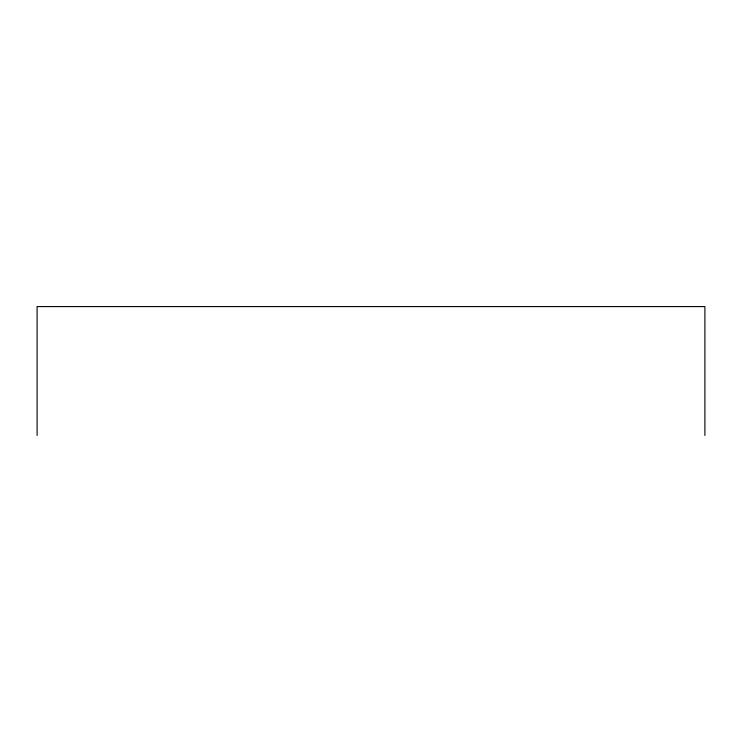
<?xml version="1.0" encoding="UTF-8"?>
<svg xmlns="http://www.w3.org/2000/svg" width="742" height="742" viewBox="0 0 742 742"><rect width="100%" height="100%" fill="white"/><g stroke="black" fill="none" stroke-linecap="round" stroke-linejoin="round"><path stroke-width="1.11" d="M704.9 435.424L704.9 306.576L37.1 306.576L37.1 435.424"/></g></svg>
